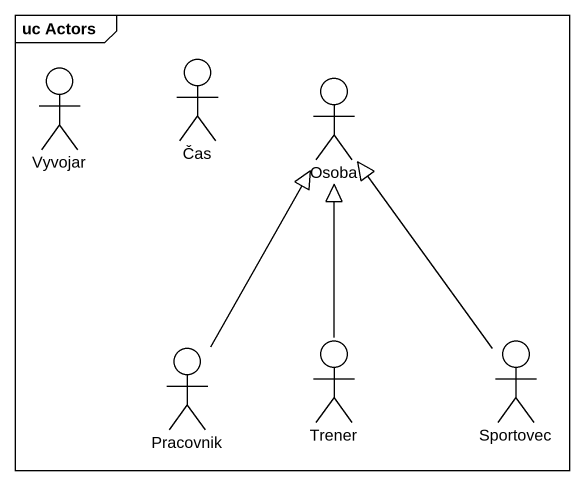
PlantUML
@startuml
mainframe uc Actors
actor Vyvojar
actor Čas
actor Osoba
actor Trener
actor Sportovec
actor Pracovnik
Trener -up-|> Osoba
Sportovec -up-|> Osoba
Pracovnik -up-|> Osoba
@enduml
